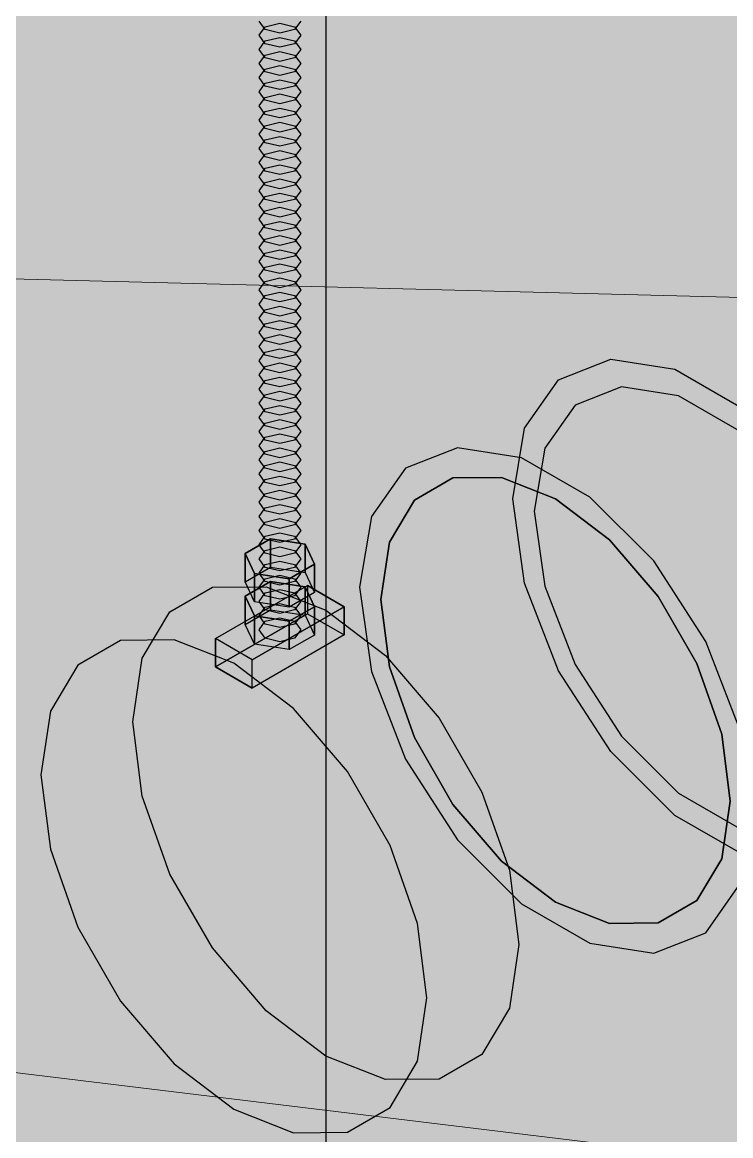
# Model space of a CAD drawing. Header units: metres. Extents: x 0 to 24.2, y -20 to 5.6.
# Drawn here: x 12.8794 to 13.0796, y -14.8355 to -14.5208 of the extents above; entities that cross this region are included whole.
import ezdxf

# ---------------------------------------------------------------- set-up
doc = ezdxf.new("R2010")
doc.units = ezdxf.units.M
doc.header["$LTSCALE"] = 0.25
doc.layers.add('ISO-ARISTAS', color=8, linetype='CONTINUOUS')
doc.layers.add('ISO-CONCRETO-SUP', color=254, linetype='CONTINUOUS', true_color=0xe8e8e8)
doc.layers.add('LLAMADAS', color=30, linetype='CONTINUOUS', lineweight=18)

msp = doc.modelspace()

# ---------------------------------------------------------------- linework, layer by layer
at = {"layer": 'ISO-ARISTAS', "color": 250}
for p, q in [((12.96519, -14.45), (12.96519, -14.7)), ((12.96519, -14.45), (12.96519, -14.7)), ((12.94805, -14.5229), (12.94632, -14.5205)), ((12.94805, -14.5221), (12.9522, -14.52111)), ((12.9522, -14.52111), (12.95636, -14.5221)), ((12.95808, -14.5205), (12.95636, -14.5229)), ((12.94632, -14.5245), (12.94805, -14.5221)), ((12.94805, -14.5269), (12.94632, -14.5245)), ((12.9522, -14.52389), (12.94805, -14.5229)), ((12.95636, -14.5229), (12.9522, -14.52389)), ((12.95636, -14.5221), (12.95808, -14.5245)), ((12.95808, -14.5245), (12.95636, -14.5269)), ((12.94632, -14.5285), (12.94805, -14.5261)), ((12.94805, -14.5261), (12.9522, -14.52511)), ((12.9522, -14.52789), (12.94805, -14.5269)), ((12.9522, -14.52511), (12.95636, -14.5261)), ((12.95636, -14.5269), (12.9522, -14.52789)), ((12.95636, -14.5261), (12.95808, -14.5285)), ((12.94805, -14.5309), (12.94632, -14.5285)), ((12.94632, -14.5325), (12.94805, -14.5301)), ((12.94805, -14.5301), (12.9522, -14.52911)), ((12.9522, -14.53189), (12.94805, -14.5309)), ((12.9522, -14.52911), (12.95636, -14.5301)), ((12.95636, -14.5309), (12.9522, -14.53189)), ((12.95808, -14.5285), (12.95636, -14.5309)), ((12.95636, -14.5301), (12.95808, -14.5325)), ((12.94805, -14.5349), (12.94632, -14.5325)), ((12.94632, -14.5365), (12.94805, -14.5341)), ((12.94805, -14.5341), (12.9522, -14.53311)), ((12.9522, -14.53311), (12.95636, -14.5341)), ((12.95808, -14.5325), (12.95636, -14.5349)), ((12.95636, -14.5341), (12.95808, -14.5365)), ((12.94805, -14.5389), (12.94632, -14.5365)), ((12.9522, -14.53589), (12.94805, -14.5349)), ((12.94805, -14.5381), (12.9522, -14.53711)), ((12.95636, -14.5349), (12.9522, -14.53589)), ((12.9522, -14.53711), (12.95636, -14.5381)), ((12.95808, -14.5365), (12.95636, -14.5389)), ((12.94632, -14.5405), (12.94805, -14.5381)), ((12.94805, -14.5429), (12.94632, -14.5405)), ((12.9522, -14.53989), (12.94805, -14.5389)), ((12.95636, -14.5389), (12.9522, -14.53989)), ((12.95636, -14.5381), (12.95808, -14.5405)), ((12.95808, -14.5405), (12.95636, -14.5429)), ((12.94632, -14.5445), (12.94805, -14.5421)), ((12.94805, -14.5421), (12.9522, -14.54111)), ((12.9522, -14.54389), (12.94805, -14.5429)), ((12.9522, -14.54111), (12.95636, -14.5421)), ((12.95636, -14.5429), (12.9522, -14.54389)), ((12.95636, -14.5421), (12.95808, -14.5445)), ((12.94805, -14.5469), (12.94632, -14.5445)), ((12.94632, -14.5485), (12.94805, -14.5461)), ((12.94805, -14.5461), (12.9522, -14.54511)), ((12.9522, -14.54511), (12.95636, -14.5461)), ((12.95808, -14.5445), (12.95636, -14.5469)), ((12.95636, -14.5461), (12.95808, -14.5485)), ((12.94805, -14.5509), (12.94632, -14.5485)), ((12.9522, -14.54789), (12.94805, -14.5469)), ((12.94805, -14.5501), (12.9522, -14.54911)), ((12.95636, -14.5469), (12.9522, -14.54789)), ((12.9522, -14.54911), (12.95636, -14.5501)), ((12.95808, -14.5485), (12.95636, -14.5509)), ((12.94632, -14.5525), (12.94805, -14.5501)), ((12.94805, -14.5549), (12.94632, -14.5525)), ((12.9522, -14.55189), (12.94805, -14.5509)), ((12.94805, -14.5541), (12.9522, -14.55311)), ((12.95636, -14.5509), (12.9522, -14.55189)), ((12.9522, -14.55311), (12.95636, -14.5541)), ((12.95636, -14.5501), (12.95808, -14.5525)), ((12.95808, -14.5525), (12.95636, -14.5549)), ((12.94632, -14.5565), (12.94805, -14.5541)), ((12.9522, -14.55589), (12.94805, -14.5549)), ((12.95636, -14.5549), (12.9522, -14.55589)), ((12.95636, -14.5541), (12.95808, -14.5565)), ((12.94805, -14.5589), (12.94632, -14.5565)), ((12.94632, -14.5605), (12.94805, -14.5581)), ((12.94805, -14.5581), (12.9522, -14.55711)), ((12.9522, -14.55989), (12.94805, -14.5589)), ((12.9522, -14.55711), (12.95636, -14.5581)), ((12.95636, -14.5589), (12.9522, -14.55989)), ((12.95808, -14.5565), (12.95636, -14.5589)), ((12.95636, -14.5581), (12.95808, -14.5605)), ((12.94805, -14.5629), (12.94632, -14.5605)), ((12.94632, -14.5645), (12.94805, -14.5621)), ((12.94805, -14.5621), (12.9522, -14.56111)), ((12.9522, -14.56111), (12.95636, -14.5621)), ((12.95808, -14.5605), (12.95636, -14.5629)), ((12.95636, -14.5621), (12.95808, -14.5645)), ((12.94805, -14.5669), (12.94632, -14.5645)), ((12.9522, -14.56389), (12.94805, -14.5629)), ((12.94805, -14.5661), (12.9522, -14.56511)), ((12.95636, -14.5629), (12.9522, -14.56389)), ((12.9522, -14.56511), (12.95636, -14.5661)), ((12.95808, -14.5645), (12.95636, -14.5669)), ((12.94632, -14.5685), (12.94805, -14.5661)), ((12.94805, -14.5709), (12.94632, -14.5685)), ((12.9522, -14.56789), (12.94805, -14.5669)), ((12.95636, -14.5669), (12.9522, -14.56789)), ((12.95636, -14.5661), (12.95808, -14.5685)), ((12.95808, -14.5685), (12.95636, -14.5709)), ((12.94632, -14.5725), (12.94805, -14.5701)), ((12.94805, -14.5701), (12.9522, -14.56911)), ((12.9522, -14.57189), (12.94805, -14.5709)), ((12.9522, -14.56911), (12.95636, -14.5701)), ((12.95636, -14.5709), (12.9522, -14.57189)), ((12.95636, -14.5701), (12.95808, -14.5725)), ((12.94805, -14.5749), (12.94632, -14.5725)), ((12.94632, -14.5765), (12.94805, -14.5741)), ((12.94805, -14.5741), (12.9522, -14.57311)), ((12.9522, -14.57589), (12.94805, -14.5749)), ((12.9522, -14.57311), (12.95636, -14.5741)), ((12.95636, -14.5749), (12.9522, -14.57589)), ((12.95808, -14.5725), (12.95636, -14.5749)), ((12.95636, -14.5741), (12.95808, -14.5765)), ((12.94805, -14.5789), (12.94632, -14.5765)), ((12.94632, -14.5805), (12.94805, -14.5781)), ((12.94805, -14.5781), (12.9522, -14.57711)), ((12.9522, -14.57711), (12.95636, -14.5781)), ((12.95808, -14.5765), (12.95636, -14.5789)), ((12.95636, -14.5781), (12.95808, -14.5805)), ((12.94805, -14.5829), (12.94632, -14.5805)), ((12.9522, -14.57989), (12.94805, -14.5789)), ((12.94805, -14.5821), (12.9522, -14.58111)), ((12.95636, -14.5789), (12.9522, -14.57989)), ((12.9522, -14.58111), (12.95636, -14.5821)), ((12.95808, -14.5805), (12.95636, -14.5829)), ((12.94632, -14.5845), (12.94805, -14.5821)), ((12.94805, -14.5869), (12.94632, -14.5845)), ((12.9522, -14.58389), (12.94805, -14.5829)), ((12.95636, -14.5829), (12.9522, -14.58389)), ((12.95636, -14.5821), (12.95808, -14.5845)), ((12.95808, -14.5845), (12.95636, -14.5869)), ((12.94632, -14.5885), (12.94805, -14.5861)), ((12.94805, -14.5861), (12.9522, -14.58511)), ((12.9522, -14.58789), (12.94805, -14.5869)), ((12.9522, -14.58511), (12.95636, -14.5861)), ((12.95636, -14.5869), (12.9522, -14.58789)), ((12.95636, -14.5861), (12.95808, -14.5885)), ((12.94805, -14.5909), (12.94632, -14.5885)), ((12.94632, -14.5925), (12.94805, -14.5901)), ((12.94805, -14.5901), (12.9522, -14.58911)), ((12.9522, -14.58911), (12.95636, -14.5901)), ((12.95808, -14.5885), (12.95636, -14.5909)), ((12.95636, -14.5901), (12.95808, -14.5925)), ((12.94805, -14.5949), (12.94632, -14.5925)), ((12.9522, -14.59189), (12.94805, -14.5909)), ((12.94805, -14.5941), (12.9522, -14.59311)), ((12.95636, -14.5909), (12.9522, -14.59189)), ((12.9522, -14.59311), (12.95636, -14.5941)), ((12.95808, -14.5925), (12.95636, -14.5949)), ((12.94632, -14.5965), (12.94805, -14.5941)), ((12.94805, -14.5989), (12.94632, -14.5965)), ((12.9522, -14.59589), (12.94805, -14.5949)), ((12.94805, -14.5981), (12.9522, -14.59711)), ((12.95636, -14.5949), (12.9522, -14.59589)), ((12.9522, -14.59711), (12.95636, -14.5981)), ((12.95636, -14.5941), (12.95808, -14.5965)), ((12.95808, -14.5965), (12.95636, -14.5989)), ((12.94632, -14.6005), (12.94805, -14.5981)), ((12.9522, -14.59989), (12.94805, -14.5989)), ((12.95636, -14.5989), (12.9522, -14.59989)), ((12.95636, -14.5981), (12.95808, -14.6005)), ((12.94805, -14.6029), (12.94632, -14.6005)), ((12.94632, -14.6045), (12.94805, -14.6021)), ((12.94805, -14.6021), (12.9522, -14.60111)), ((12.9522, -14.60389), (12.94805, -14.6029)), ((12.9522, -14.60111), (12.95636, -14.6021)), ((12.95636, -14.6029), (12.9522, -14.60389)), ((12.95808, -14.6005), (12.95636, -14.6029)), ((12.95636, -14.6021), (12.95808, -14.6045)), ((12.94805, -14.6069), (12.94632, -14.6045)), ((12.94632, -14.6085), (12.94805, -14.6061)), ((12.94805, -14.6061), (12.9522, -14.60511)), ((12.9522, -14.60511), (12.95636, -14.6061)), ((12.95808, -14.6045), (12.95636, -14.6069)), ((12.95636, -14.6061), (12.95808, -14.6085)), ((12.94805, -14.6109), (12.94632, -14.6085)), ((12.9522, -14.60789), (12.94805, -14.6069)), ((12.94805, -14.6101), (12.9522, -14.60911)), ((12.95636, -14.6069), (12.9522, -14.60789)), ((12.9522, -14.60911), (12.95636, -14.6101)), ((12.95808, -14.6085), (12.95636, -14.6109)), ((12.94632, -14.6125), (12.94805, -14.6101)), ((12.94805, -14.6149), (12.94632, -14.6125)), ((12.9522, -14.61189), (12.94805, -14.6109)), ((12.95636, -14.6109), (12.9522, -14.61189)), ((12.95636, -14.6101), (12.95808, -14.6125)), ((12.95808, -14.6125), (12.95636, -14.6149)), ((12.94632, -14.6165), (12.94805, -14.6141)), ((12.94805, -14.6141), (12.9522, -14.61311)), ((12.9522, -14.61589), (12.94805, -14.6149)), ((12.9522, -14.61311), (12.95636, -14.6141)), ((12.95636, -14.6149), (12.9522, -14.61589)), ((12.95636, -14.6141), (12.95808, -14.6165)), ((12.94805, -14.6189), (12.94632, -14.6165)), ((12.94632, -14.6205), (12.94805, -14.6181)), ((12.94805, -14.6181), (12.9522, -14.61711)), ((12.9522, -14.61989), (12.94805, -14.6189)), ((12.9522, -14.61711), (12.95636, -14.6181)), ((12.95636, -14.6189), (12.9522, -14.61989)), ((12.95808, -14.6165), (12.95636, -14.6189)), ((12.95636, -14.6181), (12.95808, -14.6205)), ((13.03099, -14.62185), (13.04573, -14.61607)), ((13.04573, -14.61607), (13.06382, -14.61892)), ((13.06382, -14.61892), (13.08307, -14.63003)), ((12.94805, -14.6229), (12.94632, -14.6205)), ((12.94632, -14.6245), (12.94805, -14.6221)), ((12.94805, -14.6221), (12.9522, -14.62111)), ((12.9522, -14.62111), (12.95636, -14.6221)), ((12.95808, -14.6205), (12.95636, -14.6229)), ((12.95636, -14.6221), (12.95808, -14.6245)), ((13.02136, -14.63554), (13.03099, -14.62185)), ((12.94805, -14.6269), (12.94632, -14.6245)), ((12.9522, -14.62389), (12.94805, -14.6229)), ((12.94805, -14.6261), (12.9522, -14.62511)), ((12.95636, -14.6229), (12.9522, -14.62389)), ((12.9522, -14.62511), (12.95636, -14.6261)), ((12.95808, -14.6245), (12.95636, -14.6269)), ((13.04876, -14.62389), (13.03563, -14.62903)), ((13.06487, -14.62642), (13.04876, -14.62389)), ((12.94632, -14.6285), (12.94805, -14.6261)), ((12.94805, -14.6309), (12.94632, -14.6285)), ((12.9522, -14.62789), (12.94805, -14.6269)), ((12.95636, -14.6269), (12.9522, -14.62789)), ((12.95636, -14.6261), (12.95808, -14.6285)), ((12.95808, -14.6285), (12.95636, -14.6309)), ((13.08202, -14.63631), (13.06487, -14.62642)), ((12.94632, -14.6325), (12.94805, -14.6301)), ((12.94805, -14.6301), (12.9522, -14.62911)), ((12.9522, -14.63189), (12.94805, -14.6309)), ((12.9522, -14.62911), (12.95636, -14.6301)), ((12.95636, -14.6309), (12.9522, -14.63189)), ((12.95636, -14.6301), (12.95808, -14.6325)), ((13.03563, -14.62903), (13.02706, -14.64122)), ((12.94805, -14.6349), (12.94632, -14.6325)), ((12.94632, -14.6365), (12.94805, -14.6341)), ((12.94805, -14.6341), (12.9522, -14.63311)), ((12.9522, -14.63589), (12.94805, -14.6349)), ((12.9522, -14.63311), (12.95636, -14.6341)), ((12.95636, -14.6349), (12.9522, -14.63589)), ((12.95808, -14.6325), (12.95636, -14.6349)), ((12.95636, -14.6341), (12.95808, -14.6365)), ((12.94805, -14.6389), (12.94632, -14.6365)), ((12.94805, -14.6381), (12.9522, -14.63711)), ((12.9522, -14.63711), (12.95636, -14.6381)), ((12.95808, -14.6365), (12.95636, -14.6389)), ((13.01802, -14.6555), (13.02136, -14.63554)), ((12.94632, -14.6405), (12.94805, -14.6381)), ((12.94805, -14.6429), (12.94632, -14.6405)), ((12.9522, -14.63989), (12.94805, -14.6389)), ((12.94805, -14.6421), (12.9522, -14.64111)), ((12.95636, -14.6389), (12.9522, -14.63989)), ((12.9522, -14.64111), (12.95636, -14.6421)), ((12.95636, -14.6381), (12.95808, -14.6405)), ((12.95808, -14.6405), (12.95636, -14.6429)), ((13.00243, -14.64107), (12.98769, -14.64685)), ((13.02052, -14.64392), (13.00243, -14.64107)), ((13.02706, -14.64122), (13.02408, -14.659)), ((12.94632, -14.6445), (12.94805, -14.6421)), ((12.9522, -14.64389), (12.94805, -14.6429)), ((12.95636, -14.6429), (12.9522, -14.64389)), ((12.95636, -14.6421), (12.95808, -14.6445)), ((13.03977, -14.65503), (13.02052, -14.64392)), ((12.94805, -14.6469), (12.94632, -14.6445)), ((12.94632, -14.6485), (12.94805, -14.6461)), ((12.94805, -14.6461), (12.9522, -14.64511)), ((12.9522, -14.64789), (12.94805, -14.6469)), ((12.9522, -14.64511), (12.95636, -14.6461)), ((12.95636, -14.6469), (12.9522, -14.64789)), ((12.95808, -14.6445), (12.95636, -14.6469)), ((12.95636, -14.6461), (12.95808, -14.6485)), ((12.98769, -14.64685), (12.97806, -14.66054)), ((12.94805, -14.6509), (12.94632, -14.6485)), ((12.94632, -14.6525), (12.94805, -14.6501)), ((12.94805, -14.6501), (12.9522, -14.64911)), ((12.9522, -14.64911), (12.95636, -14.6501)), ((12.95808, -14.6485), (12.95636, -14.6509)), ((12.95636, -14.6501), (12.95808, -14.6525)), ((13.00113, -14.64963), (12.99021, -14.65594)), ((12.99021, -14.65594), (13.00113, -14.64963)), ((13.01489, -14.64948), (13.00113, -14.64963)), ((13.00113, -14.64963), (13.01489, -14.64948)), ((13.03014, -14.6555), (13.01489, -14.64948)), ((13.01489, -14.64948), (13.03014, -14.6555)), ((12.94805, -14.6549), (12.94632, -14.6525)), ((12.9522, -14.65189), (12.94805, -14.6509)), ((12.94805, -14.6541), (12.9522, -14.65311)), ((12.95636, -14.6509), (12.9522, -14.65189)), ((12.9522, -14.65311), (12.95636, -14.6541)), ((12.95808, -14.6525), (12.95636, -14.6549)), ((12.94632, -14.6565), (12.94805, -14.6541)), ((12.94805, -14.6589), (12.94632, -14.6565)), ((12.9522, -14.65589), (12.94805, -14.6549)), ((12.95636, -14.6549), (12.9522, -14.65589)), ((12.95636, -14.6541), (12.95808, -14.6565)), ((12.95808, -14.6565), (12.95636, -14.6589)), ((12.99021, -14.65594), (12.9832, -14.66778)), ((12.9832, -14.66778), (12.99021, -14.65594)), ((13.02136, -14.67932), (13.01802, -14.6555)), ((13.0454, -14.6671), (13.03014, -14.6555)), ((13.03014, -14.6555), (13.0454, -14.6671)), ((13.05786, -14.67307), (13.03977, -14.65503)), ((12.94632, -14.6605), (12.94805, -14.6581)), ((12.94805, -14.6581), (12.9522, -14.65711)), ((12.9522, -14.65989), (12.94805, -14.6589)), ((12.9522, -14.65711), (12.95636, -14.6581)), ((12.95636, -14.6589), (12.9522, -14.65989)), ((12.95636, -14.6581), (12.95808, -14.6605)), ((13.02408, -14.659), (13.02706, -14.68021)), ((12.94805, -14.6629), (12.94632, -14.6605)), ((12.94632, -14.6645), (12.94805, -14.6621)), ((12.94805, -14.6621), (12.9522, -14.66111)), ((12.9522, -14.66389), (12.94805, -14.6629)), ((12.9522, -14.66111), (12.95636, -14.6621)), ((12.95636, -14.6629), (12.9522, -14.66389)), ((12.95808, -14.6605), (12.95636, -14.6629)), ((12.95636, -14.6621), (12.95808, -14.6645)), ((12.97806, -14.66054), (12.97472, -14.6805)), ((12.94805, -14.6669), (12.94632, -14.6645)), ((12.94632, -14.6685), (12.94805, -14.6661)), ((12.94805, -14.6661), (12.9522, -14.66511)), ((12.9522, -14.66511), (12.95636, -14.6661)), ((12.95808, -14.6645), (12.95636, -14.6669)), ((12.95636, -14.6661), (12.95808, -14.6685)), ((12.94958, -14.66686), (12.94243, -14.67099)), ((12.94243, -14.67099), (12.94958, -14.66686)), ((12.94805, -14.6709), (12.94632, -14.6685)), ((12.9522, -14.66789), (12.94805, -14.6669)), ((12.94805, -14.6701), (12.9522, -14.66911)), ((12.95935, -14.66837), (12.94958, -14.66686)), ((12.94958, -14.66686), (12.94958, -14.67486)), ((12.94958, -14.67486), (12.94958, -14.66686)), ((12.94958, -14.66686), (12.95935, -14.66837)), ((12.95636, -14.6669), (12.9522, -14.66789)), ((12.9522, -14.66911), (12.95636, -14.6701)), ((12.95808, -14.6685), (12.95636, -14.6709)), ((12.95935, -14.67637), (12.95935, -14.66837)), ((12.96197, -14.67401), (12.95935, -14.66837)), ((12.95935, -14.66837), (12.95935, -14.67637)), ((12.95935, -14.66837), (12.96197, -14.67401)), ((12.9832, -14.66778), (12.98078, -14.684)), ((12.98078, -14.684), (12.9832, -14.66778)), ((13.05916, -14.68314), (13.0454, -14.6671)), ((13.0454, -14.6671), (13.05916, -14.68314)), ((12.94243, -14.67099), (12.94243, -14.67899)), ((12.94243, -14.67899), (12.94243, -14.67099)), ((12.94243, -14.67099), (12.94505, -14.67663)), ((12.94505, -14.67663), (12.94243, -14.67099)), ((12.94632, -14.6725), (12.94805, -14.6701)), ((12.94805, -14.6749), (12.94632, -14.6725)), ((12.9522, -14.67189), (12.94805, -14.6709)), ((12.95636, -14.6709), (12.9522, -14.67189)), ((12.95636, -14.6701), (12.95808, -14.6725)), ((12.95808, -14.6725), (12.95636, -14.6749)), ((12.94243, -14.67899), (12.94958, -14.67486)), ((12.94243, -14.67899), (12.94958, -14.67486)), ((12.94632, -14.6765), (12.94805, -14.6741)), ((12.94805, -14.6741), (12.9522, -14.67311)), ((12.9522, -14.67589), (12.94805, -14.6749)), ((12.94958, -14.67486), (12.95935, -14.67637)), ((12.94958, -14.67486), (12.95935, -14.67637)), ((12.9522, -14.67311), (12.95636, -14.6741)), ((12.95636, -14.6749), (12.9522, -14.67589)), ((12.96197, -14.67401), (12.95482, -14.67814)), ((12.95482, -14.67814), (12.96197, -14.67401)), ((12.95636, -14.6741), (12.95808, -14.6765)), ((12.96197, -14.68201), (12.96197, -14.67401)), ((12.96197, -14.67401), (12.96197, -14.68201)), ((13.0726, -14.69588), (13.05786, -14.67307)), ((12.94958, -14.67886), (12.94243, -14.68299)), ((12.94243, -14.68299), (12.94958, -14.67886)), ((12.94505, -14.68463), (12.94243, -14.67899)), ((12.94505, -14.68463), (12.94243, -14.67899)), ((12.94505, -14.67663), (12.94505, -14.68463)), ((12.95482, -14.67814), (12.94505, -14.67663)), ((12.94505, -14.68463), (12.94505, -14.67663)), ((12.94505, -14.67663), (12.95482, -14.67814)), ((12.94805, -14.6789), (12.94632, -14.6765)), ((12.94632, -14.6805), (12.94805, -14.6781)), ((12.94805, -14.6781), (12.9522, -14.67711)), ((12.9522, -14.67989), (12.94805, -14.6789)), ((12.95935, -14.68037), (12.94958, -14.67886)), ((12.94958, -14.67886), (12.94958, -14.68686)), ((12.94958, -14.68686), (12.94958, -14.67886)), ((12.94958, -14.67886), (12.95935, -14.68037)), ((12.9522, -14.67711), (12.95636, -14.6781)), ((12.95636, -14.6789), (12.9522, -14.67989)), ((12.95482, -14.68614), (12.95482, -14.67814)), ((12.95482, -14.67814), (12.95482, -14.68614)), ((12.95808, -14.6765), (12.95636, -14.6789)), ((12.95636, -14.6781), (12.95808, -14.6805)), ((12.95935, -14.67637), (12.96197, -14.68201)), ((12.95935, -14.67637), (12.96197, -14.68201)), ((12.92105, -14.68749), (12.93312, -14.68052)), ((12.93312, -14.68052), (12.94833, -14.68035)), ((12.93402, -14.695), (12.96, -14.68)), ((12.93402, -14.695), (12.96, -14.68)), ((12.94805, -14.6829), (12.94632, -14.6805)), ((12.94632, -14.6845), (12.94805, -14.6821)), ((12.94805, -14.6821), (12.9522, -14.68111)), ((12.94833, -14.68035), (12.96519, -14.687)), ((12.9522, -14.68111), (12.95636, -14.6821)), ((12.96197, -14.68201), (12.95482, -14.68614)), ((12.96197, -14.68201), (12.95482, -14.68614)), ((12.95808, -14.6805), (12.95636, -14.6829)), ((12.95636, -14.6821), (12.95808, -14.6845)), ((12.95935, -14.68837), (12.95935, -14.68037)), ((12.96197, -14.68601), (12.95935, -14.68037)), ((12.95935, -14.68037), (12.95935, -14.68837)), ((12.95935, -14.68037), (12.96197, -14.68601)), ((12.97039, -14.686), (12.96, -14.68)), ((12.96, -14.68), (12.96, -14.688)), ((12.96, -14.68), (12.96, -14.688)), ((12.96, -14.68), (12.97039, -14.686)), ((12.97472, -14.6805), (12.97806, -14.70432)), ((13.03099, -14.70412), (13.02136, -14.67932)), ((13.02706, -14.68021), (13.03563, -14.70231)), ((12.94243, -14.68299), (12.94243, -14.69099)), ((12.94243, -14.69099), (12.94243, -14.68299)), ((12.94243, -14.68299), (12.94505, -14.68863)), ((12.94505, -14.68863), (12.94243, -14.68299)), ((12.95482, -14.68614), (12.94505, -14.68463)), ((12.95482, -14.68614), (12.94505, -14.68463)), ((12.94805, -14.6869), (12.94632, -14.6845)), ((12.9522, -14.68389), (12.94805, -14.6829)), ((12.94805, -14.6861), (12.9522, -14.68511)), ((12.95636, -14.6829), (12.9522, -14.68389)), ((12.9522, -14.68511), (12.95636, -14.6861)), ((12.95808, -14.6845), (12.95636, -14.6869)), ((12.98078, -14.684), (12.9832, -14.70301)), ((12.9832, -14.70301), (12.98078, -14.684)), ((13.07008, -14.70205), (13.05916, -14.68314)), ((13.05916, -14.68314), (13.07008, -14.70205)), ((12.9133, -14.70057), (12.92105, -14.68749)), ((12.96, -14.688), (12.93402, -14.703)), ((12.93402, -14.703), (12.96, -14.688)), ((12.94243, -14.69099), (12.94958, -14.68686)), ((12.94243, -14.69099), (12.94958, -14.68686)), ((12.97039, -14.686), (12.94441, -14.701)), ((12.94441, -14.701), (12.97039, -14.686)), ((12.94632, -14.6885), (12.94805, -14.6861)), ((12.9522, -14.68789), (12.94805, -14.6869)), ((12.94958, -14.68686), (12.95935, -14.68837)), ((12.94958, -14.68686), (12.95935, -14.68837)), ((12.95636, -14.6869), (12.9522, -14.68789)), ((12.96197, -14.68601), (12.95482, -14.69014)), ((12.95482, -14.69014), (12.96197, -14.68601)), ((12.95636, -14.6861), (12.95808, -14.6885)), ((12.95935, -14.68837), (12.96197, -14.69401)), ((12.95935, -14.68837), (12.96197, -14.69401)), ((12.96, -14.688), (12.97039, -14.694)), ((12.96, -14.688), (12.97039, -14.694)), ((12.96197, -14.69401), (12.96197, -14.68601)), ((12.96197, -14.68601), (12.96197, -14.69401)), ((12.96519, -14.687), (12.98205, -14.69982)), ((12.97039, -14.694), (12.97039, -14.686)), ((12.97039, -14.686), (12.97039, -14.694)), ((12.94505, -14.69663), (12.94243, -14.69099)), ((12.94505, -14.69663), (12.94243, -14.69099)), ((12.94505, -14.68863), (12.94505, -14.69663)), ((12.95482, -14.69014), (12.94505, -14.68863)), ((12.94505, -14.69663), (12.94505, -14.68863)), ((12.94505, -14.68863), (12.95482, -14.69014)), ((12.94805, -14.6909), (12.94632, -14.6885)), ((12.94632, -14.6925), (12.94805, -14.6901)), ((12.94632, -14.6925), (12.94805, -14.6901)), ((12.94805, -14.6901), (12.9522, -14.68911)), ((12.94805, -14.6901), (12.9522, -14.68911)), ((12.9522, -14.69189), (12.94805, -14.6909)), ((12.9522, -14.68911), (12.95636, -14.6901)), ((12.9522, -14.68911), (12.95636, -14.6901)), ((12.95636, -14.6909), (12.9522, -14.69189)), ((12.95482, -14.69814), (12.95482, -14.69014)), ((12.95482, -14.69014), (12.95482, -14.69814)), ((12.95808, -14.6885), (12.95636, -14.6909)), ((12.95636, -14.6901), (12.95808, -14.6925)), ((12.95636, -14.6901), (12.95808, -14.6925)), ((12.97039, -14.694), (12.94441, -14.709)), ((12.97039, -14.694), (12.94441, -14.709)), ((12.94805, -14.6949), (12.94632, -14.6925)), ((12.94805, -14.6949), (12.94632, -14.6925)), ((12.96197, -14.69401), (12.95482, -14.69814)), ((12.96197, -14.69401), (12.95482, -14.69814)), ((12.95808, -14.6925), (12.95636, -14.6949)), ((12.95808, -14.6925), (12.95636, -14.6949)), ((12.90714, -14.69552), (12.89507, -14.70249)), ((12.92235, -14.69535), (12.90714, -14.69552)), ((12.93921, -14.702), (12.92235, -14.69535)), ((12.93402, -14.703), (12.93402, -14.695)), ((12.94441, -14.701), (12.93402, -14.695)), ((12.94441, -14.701), (12.93402, -14.695)), ((12.93402, -14.695), (12.93402, -14.703)), ((12.95482, -14.69814), (12.94505, -14.69663)), ((12.95482, -14.69814), (12.94505, -14.69663)), ((12.9522, -14.69589), (12.94805, -14.6949)), ((12.9522, -14.69589), (12.94805, -14.6949)), ((12.95636, -14.6949), (12.9522, -14.69589)), ((12.95636, -14.6949), (12.9522, -14.69589)), ((13.08223, -14.72068), (13.0726, -14.69588)), ((12.91063, -14.7185), (12.9133, -14.70057)), ((12.94441, -14.709), (12.94441, -14.701)), ((12.94441, -14.709), (12.94441, -14.701)), ((12.96519, -14.7), (12.96519, -14.95)), ((12.96519, -14.7), (12.96519, -14.95)), ((12.98205, -14.69982), (12.99726, -14.71755)), ((12.89507, -14.70249), (12.88732, -14.71557)), ((12.94441, -14.709), (12.93402, -14.703)), ((12.93402, -14.703), (12.94441, -14.709)), ((12.95607, -14.71482), (12.93921, -14.702)), ((12.9832, -14.70301), (12.99021, -14.72295)), ((12.99021, -14.72295), (12.9832, -14.70301)), ((13.04573, -14.72693), (13.03099, -14.70412)), ((13.03563, -14.70231), (13.04876, -14.72261)), ((13.07709, -14.72199), (13.07008, -14.70205)), ((13.07008, -14.70205), (13.07709, -14.72199)), ((12.97806, -14.70432), (12.98769, -14.72912)), ((12.88732, -14.71557), (12.88465, -14.7335)), ((12.97128, -14.73255), (12.95607, -14.71482)), ((12.9133, -14.73951), (12.91063, -14.7185)), ((12.99726, -14.71755), (13.00933, -14.73845)), ((12.99021, -14.72295), (13.00113, -14.74186)), ((13.00113, -14.74186), (12.99021, -14.72295)), ((13.04876, -14.72261), (13.06487, -14.73869)), ((13.07951, -14.741), (13.07709, -14.72199)), ((13.07709, -14.72199), (13.07951, -14.741)), ((12.98769, -14.72912), (13.00243, -14.75193)), ((13.06382, -14.74497), (13.04573, -14.72693)), ((12.88465, -14.7335), (12.88732, -14.75451)), ((12.98335, -14.75345), (12.97128, -14.73255)), ((13.00933, -14.73845), (13.01708, -14.76049)), ((13.06487, -14.73869), (13.08202, -14.74858)), ((12.92105, -14.76155), (12.9133, -14.73951)), ((13.00113, -14.74186), (13.01489, -14.7579)), ((13.01489, -14.7579), (13.00113, -14.74186)), ((13.07709, -14.75722), (13.07951, -14.741)), ((13.07951, -14.741), (13.07709, -14.75722)), ((13.08307, -14.75608), (13.06382, -14.74497)), ((12.88732, -14.75451), (12.89507, -14.77655)), ((12.9911, -14.77549), (12.98335, -14.75345)), ((13.00243, -14.75193), (13.02052, -14.76997)), ((13.07008, -14.76906), (13.07709, -14.75722)), ((13.07709, -14.75722), (13.07008, -14.76906)), ((13.01489, -14.7579), (13.03014, -14.7695)), ((13.03014, -14.7695), (13.01489, -14.7579)), ((13.01708, -14.76049), (13.01975, -14.7815)), ((12.93312, -14.78245), (12.92105, -14.76155)), ((13.0726, -14.77815), (13.08223, -14.76446)), ((13.02052, -14.76997), (13.03977, -14.78108)), ((13.03014, -14.7695), (13.0454, -14.77552)), ((13.0454, -14.77552), (13.03014, -14.7695)), ((13.05916, -14.77537), (13.07008, -14.76906)), ((13.07008, -14.76906), (13.05916, -14.77537)), ((12.89507, -14.77655), (12.90714, -14.79745)), ((12.99377, -14.7965), (12.9911, -14.77549)), ((13.0454, -14.77552), (13.05916, -14.77537)), ((13.05916, -14.77537), (13.0454, -14.77552)), ((13.05786, -14.78393), (13.0726, -14.77815)), ((12.94833, -14.80018), (12.93312, -14.78245)), ((13.01975, -14.7815), (13.01708, -14.79943)), ((13.03977, -14.78108), (13.05786, -14.78393)), ((12.90714, -14.79745), (12.92235, -14.81518)), ((12.9911, -14.81443), (12.99377, -14.7965)), ((12.96519, -14.813), (12.94833, -14.80018)), ((13.01708, -14.79943), (13.00933, -14.81251)), ((12.98205, -14.81965), (12.96519, -14.813)), ((13.00933, -14.81251), (12.99726, -14.81948)), ((12.92235, -14.81518), (12.93921, -14.828)), ((12.98335, -14.82751), (12.9911, -14.81443)), ((12.99726, -14.81948), (12.98205, -14.81965)), ((12.93921, -14.828), (12.95607, -14.83465)), ((12.97128, -14.83448), (12.98335, -14.82751)), ((12.95607, -14.83465), (12.97128, -14.83448))]:
    msp.add_line(p, q, dxfattribs=at)
at = {"layer": 'ISO-CONCRETO-SUP', "true_color": 0xbcb7ad}
for points in [[(13.05179, -14.4), (13.2683, -14.525), (13.05179, -14.15), (13.2683, -14.275)], [(12.96519, -14.45), (13.1817, -14.575), (12.96519, -14.2), (13.1817, -14.325)], [(12.83529, -14.525), (13.05179, -14.65), (12.83529, -14.275), (13.05179, -14.4)], [(13.05179, -14.65), (13.2683, -14.775), (13.05179, -14.4), (13.2683, -14.525)], [(12.96519, -14.7), (13.1817, -14.825), (12.96519, -14.45), (13.1817, -14.575)], [(12.83529, -14.775), (13.05179, -14.9), (12.83529, -14.525), (13.05179, -14.65)], [(13.05179, -14.9), (13.2683, -15.025), (13.05179, -14.65), (13.2683, -14.775)], [(12.96519, -14.95), (13.1817, -15.075), (12.96519, -14.7), (13.1817, -14.825)], [(12.83529, -15.025), (13.05179, -15.15), (12.83529, -14.775), (13.05179, -14.9)]]:
    msp.add_solid(points, dxfattribs=at)
at = {"layer": 'ISO-CONCRETO-SUP', "true_color": 0xa8a49b}
for points in [[(12.96519, -14.45), (12.83529, -14.525), (12.96519, -14.2), (12.83529, -14.275)], [(12.96519, -14.7), (12.83529, -14.775), (12.96519, -14.45), (12.83529, -14.525)], [(12.96519, -14.95), (12.83529, -15.025), (12.96519, -14.7), (12.83529, -14.775)]]:
    msp.add_solid(points, dxfattribs=at)
at = {"layer": 'ISO-CONCRETO-SUP', "true_color": 0xb2b2ad}
msp.add_solid([(13.00849, -14.475), (13.1817, -14.575), (13.00849, -14.375), (13.1817, -14.475)], dxfattribs=at)
at = {"layer": 'ISO-CONCRETO-SUP', "true_color": 0xc5c5c0}
msp.add_solid([(13.17087, -14.38125), (13.34408, -14.48125), (13.00849, -14.475), (13.1817, -14.575)], dxfattribs=at)
at = {"layer": 'ISO-CONCRETO-SUP', "true_color": 0x696a6e}
for points in [[(12.94632, -14.53964), (12.94805, -14.53724), (12.94632, -14.46321), (12.94805, -14.46081)], [(12.95808, -14.53964), (12.95636, -14.54204), (12.95808, -14.46321), (12.95636, -14.46561)], [(12.94632, -14.61607), (12.94805, -14.61367), (12.94632, -14.53964), (12.94805, -14.53724)], [(12.95808, -14.61607), (12.95636, -14.61847), (12.95808, -14.53964), (12.95636, -14.54204)], [(12.94632, -14.6925), (12.94805, -14.6901), (12.94632, -14.61607), (12.94805, -14.61367)], [(12.95808, -14.6925), (12.95636, -14.6949), (12.95808, -14.61607), (12.95636, -14.61847)]]:
    msp.add_solid(points, dxfattribs=at)
at = {"layer": 'ISO-CONCRETO-SUP', "true_color": 0x87888d}
for points in [[(12.94805, -14.53724), (12.9522, -14.53625), (12.94805, -14.46081), (12.9522, -14.45982)], [(12.95636, -14.54204), (12.9522, -14.54304), (12.95636, -14.46561), (12.9522, -14.46661)], [(12.94805, -14.61367), (12.9522, -14.61268), (12.94805, -14.53724), (12.9522, -14.53625)], [(12.95636, -14.61847), (12.9522, -14.61947), (12.95636, -14.54204), (12.9522, -14.54304)], [(12.94805, -14.6901), (12.9522, -14.68911), (12.94805, -14.61367), (12.9522, -14.61268)], [(12.95636, -14.6949), (12.9522, -14.69589), (12.95636, -14.61847), (12.9522, -14.61947)]]:
    msp.add_solid(points, dxfattribs=at)
at = {"layer": 'ISO-CONCRETO-SUP', "true_color": 0x8e9095}
for points in [[(12.9522, -14.53625), (12.95636, -14.53724), (12.9522, -14.45982), (12.95636, -14.46081)], [(12.9522, -14.54304), (12.94805, -14.54204), (12.9522, -14.46661), (12.94805, -14.46561)], [(12.9522, -14.61268), (12.95636, -14.61367), (12.9522, -14.53625), (12.95636, -14.53724)], [(12.9522, -14.61947), (12.94805, -14.61847), (12.9522, -14.54304), (12.94805, -14.54204)], [(12.9522, -14.68911), (12.95636, -14.6901), (12.9522, -14.61268), (12.95636, -14.61367)], [(12.9522, -14.69589), (12.94805, -14.6949), (12.9522, -14.61947), (12.94805, -14.61847)]]:
    msp.add_solid(points, dxfattribs=at)
at = {"layer": 'ISO-CONCRETO-SUP', "true_color": 0x7b7d81}
for points in [[(12.95636, -14.53724), (12.95808, -14.53964), (12.95636, -14.46081), (12.95808, -14.46321)], [(12.94805, -14.54204), (12.94632, -14.53964), (12.94805, -14.46561), (12.94632, -14.46321)], [(12.95636, -14.61367), (12.95808, -14.61607), (12.95636, -14.53724), (12.95808, -14.53964)], [(12.94805, -14.61847), (12.94632, -14.61607), (12.94805, -14.54204), (12.94632, -14.53964)], [(12.94805, -14.6949), (12.94632, -14.6925), (12.94805, -14.61847), (12.94632, -14.61607)], [(12.95636, -14.6901), (12.95808, -14.6925), (12.95636, -14.61367), (12.95808, -14.61607)]]:
    msp.add_solid(points, dxfattribs=at)
at = {"layer": 'ISO-CONCRETO-SUP', "true_color": 0x22396e}
for points in [[(13.074, -14.61219), (13.05872, -14.61833), (13.09826, -14.60668), (13.08091, -14.61329)], [(13.03563, -14.62903), (13.02706, -14.64122), (13.05872, -14.61833), (13.04725, -14.63186)], [(12.98769, -14.64685), (12.97806, -14.66054), (13.03099, -14.62185), (13.02136, -14.63554)], [(13.0726, -14.77815), (13.08223, -14.76446), (13.1159, -14.75315), (13.12553, -14.73946)]]:
    msp.add_solid(points, dxfattribs=at)
at = {"layer": 'ISO-CONCRETO-SUP', "true_color": 0x2d4b8f}
for points in [[(13.09125, -14.61419), (13.074, -14.61219), (13.11662, -14.60843), (13.09826, -14.60668)], [(13.05722, -14.64748), (13.05374, -14.67094), (13.0722, -14.64807), (13.06579, -14.67142)], [(13.06579, -14.67142), (13.06612, -14.69538), (13.07636, -14.67533), (13.07443, -14.69846)]]:
    msp.add_solid(points, dxfattribs=at)
at = {"layer": 'ISO-CONCRETO-SUP', "true_color": 0x2a4787}
msp.add_solid([(13.04876, -14.62389), (13.03563, -14.62903), (13.074, -14.61219), (13.05872, -14.61833)], dxfattribs=at)
at = {"layer": 'ISO-CONCRETO-SUP', "true_color": 0x305099}
for points in [[(13.06487, -14.62642), (13.04876, -14.62389), (13.09125, -14.61419), (13.074, -14.61219)], [(13.05663, -14.69501), (13.06555, -14.71678), (13.06612, -14.69538), (13.07313, -14.71708)]]:
    msp.add_solid(points, dxfattribs=at)
at = {"layer": 'ISO-CONCRETO-SUP', "true_color": 0x233a6f}
msp.add_solid([(13.05872, -14.61833), (13.04725, -14.63186), (13.08091, -14.61329), (13.06666, -14.62746)], dxfattribs=at)
at = {"layer": 'ISO-CONCRETO-SUP', "true_color": 0x3457a6}
for points in [[(13.08202, -14.63631), (13.06487, -14.62642), (13.1084, -14.62408), (13.09125, -14.61419)], [(13.06487, -14.73869), (13.08202, -14.74858), (13.07228, -14.73525), (13.08943, -14.74515)]]:
    msp.add_solid(points, dxfattribs=at)
at = {"layer": 'ISO-CONCRETO-SUP', "true_color": 0x253e75}
msp.add_solid([(13.08091, -14.61329), (13.06666, -14.62746), (13.10137, -14.6141), (13.08455, -14.62817)], dxfattribs=at)
at = {"layer": 'ISO-CONCRETO-SUP', "true_color": 0x2b488a}
for points in [[(13.00243, -14.64107), (12.98769, -14.64685), (13.04573, -14.61607), (13.03099, -14.62185)], [(13.08532, -14.65293), (13.07636, -14.67533), (13.09609, -14.66187), (13.08503, -14.68252)], [(13.05786, -14.78393), (13.0726, -14.77815), (13.10116, -14.75893), (13.1159, -14.75315)]]:
    msp.add_solid(points, dxfattribs=at)
at = {"layer": 'ISO-CONCRETO-SUP', "true_color": 0x31529d}
for points in [[(13.02052, -14.64392), (13.00243, -14.64107), (13.06382, -14.61892), (13.04573, -14.61607)], [(13.04066, -14.67391), (13.04634, -14.69734), (13.05374, -14.67094), (13.05663, -14.69501)], [(13.03977, -14.78108), (13.05786, -14.78393), (13.08307, -14.75608), (13.10116, -14.75893)]]:
    msp.add_solid(points, dxfattribs=at)
at = {"layer": 'ISO-CONCRETO-SUP', "true_color": 0x3559aa}
for points in [[(13.03977, -14.65503), (13.02052, -14.64392), (13.08307, -14.63003), (13.06382, -14.61892)], [(13.02052, -14.76997), (13.03977, -14.78108), (13.06382, -14.74497), (13.08307, -14.75608)]]:
    msp.add_solid(points, dxfattribs=at)
at = {"layer": 'ISO-CONCRETO-SUP', "true_color": 0x284481}
msp.add_solid([(13.04725, -14.63186), (13.04098, -14.65117), (13.06666, -14.62746), (13.05722, -14.64748)], dxfattribs=at)
at = {"layer": 'ISO-CONCRETO-SUP', "true_color": 0x294583}
for points in [[(13.06666, -14.62746), (13.05722, -14.64748), (13.08455, -14.62817), (13.0722, -14.64807)], [(13.07443, -14.69846), (13.07977, -14.71954), (13.08126, -14.70412), (13.08523, -14.72407)]]:
    msp.add_solid(points, dxfattribs=at)
at = {"layer": 'ISO-CONCRETO-SUP', "true_color": 0x2a4686}
msp.add_solid([(13.08455, -14.62817), (13.0722, -14.64807), (13.10023, -14.63398), (13.08532, -14.65293)], dxfattribs=at)
at = {"layer": 'ISO-CONCRETO-SUP', "true_color": 0x375cb0}
for points in [[(13.05786, -14.67307), (13.03977, -14.65503), (13.10116, -14.64807), (13.08307, -14.63003)], [(13.00243, -14.75193), (13.02052, -14.76997), (13.04573, -14.72693), (13.06382, -14.74497)]]:
    msp.add_solid(points, dxfattribs=at)
at = {"layer": 'ISO-CONCRETO-SUP', "true_color": 0x28437f}
msp.add_solid([(13.02706, -14.64122), (13.02408, -14.659), (13.04725, -14.63186), (13.04098, -14.65117)], dxfattribs=at)
at = {"layer": 'ISO-CONCRETO-SUP', "true_color": 0x28427f}
msp.add_solid([(12.97806, -14.66054), (12.97472, -14.6805), (13.02136, -14.63554), (13.01802, -14.6555)], dxfattribs=at)
at = {"layer": 'ISO-CONCRETO-SUP', "true_color": 0x2d4c91}
msp.add_solid([(13.04098, -14.65117), (13.04066, -14.67391), (13.05722, -14.64748), (13.05374, -14.67094)], dxfattribs=at)
at = {"layer": 'ISO-CONCRETO-SUP', "true_color": 0x7e96ac}
for points in [[(12.93008, -14.69066), (12.91916, -14.69696), (13.00113, -14.64963), (12.99021, -14.65594)], [(12.85903, -14.73168), (12.8481, -14.73798), (12.93008, -14.69066), (12.91916, -14.69696)]]:
    msp.add_solid(points, dxfattribs=at)
at = {"layer": 'ISO-CONCRETO-SUP', "true_color": 0x8faac4}
for points in [[(12.94384, -14.6905), (12.93008, -14.69066), (13.01489, -14.64948), (13.00113, -14.64963)], [(12.87279, -14.73153), (12.85903, -14.73168), (12.94384, -14.6905), (12.93008, -14.69066)], [(12.97435, -14.81654), (12.98811, -14.81639), (13.0454, -14.77552), (13.05916, -14.77537)], [(12.90329, -14.85756), (12.91706, -14.85741), (12.97435, -14.81654), (12.98811, -14.81639)]]:
    msp.add_solid(points, dxfattribs=at)
at = {"layer": 'ISO-CONCRETO-SUP', "true_color": 0x9cbad6}
for points in [[(12.95909, -14.69652), (12.94384, -14.6905), (13.03014, -14.6555), (13.01489, -14.64948)], [(12.88804, -14.73754), (12.87279, -14.73153), (12.95909, -14.69652), (12.94384, -14.6905)], [(12.81699, -14.77857), (12.80173, -14.77255), (12.88804, -14.73754), (12.87279, -14.73153)], [(12.95909, -14.81052), (12.97435, -14.81654), (13.03014, -14.7695), (13.0454, -14.77552)], [(12.88804, -14.85154), (12.90329, -14.85756), (12.95909, -14.81052), (12.97435, -14.81654)]]:
    msp.add_solid(points, dxfattribs=at)
at = {"layer": 'ISO-CONCRETO-SUP', "true_color": 0x91adc7}
for points in [[(13.03014, -14.7125), (13.00113, -14.64963), (12.99021, -14.65594)], [(13.03014, -14.7125), (13.01489, -14.64948), (13.00113, -14.64963)], [(13.03014, -14.7125), (13.03014, -14.6555), (13.01489, -14.64948)], [(13.03014, -14.7125), (12.99021, -14.65594), (12.9832, -14.66778)], [(13.03014, -14.7125), (13.0454, -14.6671), (13.03014, -14.6555)], [(13.03014, -14.7125), (12.9832, -14.66778), (12.98078, -14.684)], [(13.03014, -14.7125), (13.05916, -14.68314), (13.0454, -14.6671)], [(13.03014, -14.7125), (12.98078, -14.684), (12.9832, -14.70301)], [(13.03014, -14.7125), (13.07008, -14.70205), (13.05916, -14.68314)], [(13.03014, -14.7125), (12.9832, -14.70301), (12.99021, -14.72295)], [(13.03014, -14.7125), (13.07709, -14.72199), (13.07008, -14.70205)], [(13.03014, -14.7125), (12.99021, -14.72295), (13.00113, -14.74186)], [(13.03014, -14.7125), (13.00113, -14.74186), (13.01489, -14.7579)], [(13.03014, -14.7125), (13.01489, -14.7579), (13.03014, -14.7695)], [(13.03014, -14.7125), (13.03014, -14.7695), (13.0454, -14.77552)], [(13.03014, -14.7125), (13.0454, -14.77552), (13.05916, -14.77537)], [(13.03014, -14.7125), (13.05916, -14.77537), (13.07008, -14.76906)], [(13.03014, -14.7125), (13.07008, -14.76906), (13.07709, -14.75722)], [(13.03014, -14.7125), (13.07709, -14.75722), (13.07951, -14.741)], [(13.03014, -14.7125), (13.07951, -14.741), (13.07709, -14.72199)]]:
    msp.add_solid(points, dxfattribs=at)
at = {"layer": 'ISO-CONCRETO-SUP', "true_color": 0x375bae}
for points in [[(13.0726, -14.69588), (13.05786, -14.67307), (13.1159, -14.67088), (13.10116, -14.64807)], [(12.98769, -14.72912), (13.00243, -14.75193), (13.03099, -14.70412), (13.04573, -14.72693)]]:
    msp.add_solid(points, dxfattribs=at)
at = {"layer": 'ISO-CONCRETO-SUP', "true_color": 0x2c4a8c}
msp.add_solid([(13.0722, -14.64807), (13.06579, -14.67142), (13.08532, -14.65293), (13.07636, -14.67533)], dxfattribs=at)
at = {"layer": 'ISO-CONCRETO-SUP', "true_color": 0x2e4d93}
msp.add_solid([(13.02408, -14.659), (13.02706, -14.68021), (13.04098, -14.65117), (13.04066, -14.67391)], dxfattribs=at)
at = {"layer": 'ISO-CONCRETO-SUP', "true_color": 0x687c8e}
for points in [[(12.91916, -14.69696), (12.91214, -14.7088), (12.99021, -14.65594), (12.9832, -14.66778)], [(12.8481, -14.73798), (12.84109, -14.74982), (12.91916, -14.69696), (12.91214, -14.7088)], [(12.99903, -14.81008), (13.00604, -14.79824), (13.07008, -14.76906), (13.07709, -14.75722)], [(12.98811, -14.81639), (12.99903, -14.81008), (13.05916, -14.77537), (13.07008, -14.76906)], [(12.92798, -14.8511), (12.93499, -14.83926), (12.99903, -14.81008), (13.00604, -14.79824)], [(12.91706, -14.85741), (12.92798, -14.8511), (12.98811, -14.81639), (12.99903, -14.81008)]]:
    msp.add_solid(points, dxfattribs=at)
at = {"layer": 'ISO-CONCRETO-SUP', "true_color": 0xa5c4e1}
for points in [[(12.97435, -14.70812), (12.95909, -14.69652), (13.0454, -14.6671), (13.03014, -14.6555)], [(12.90329, -14.74914), (12.88804, -14.73754), (12.97435, -14.70812), (12.95909, -14.69652)], [(12.83224, -14.79016), (12.81699, -14.77857), (12.90329, -14.74914), (12.88804, -14.73754)], [(12.94384, -14.79893), (12.95909, -14.81052), (13.01489, -14.7579), (13.03014, -14.7695)], [(12.87279, -14.83995), (12.88804, -14.85154), (12.94384, -14.79893), (12.95909, -14.81052)]]:
    msp.add_solid(points, dxfattribs=at)
at = {"layer": 'ISO-CONCRETO-SUP', "true_color": 0x2e4d94}
msp.add_solid([(12.97472, -14.6805), (12.97806, -14.70432), (13.01802, -14.6555), (13.02136, -14.67932)], dxfattribs=at)
at = {"layer": 'ISO-CONCRETO-SUP', "true_color": 0x7990a6}
for points in [[(12.91214, -14.7088), (12.90973, -14.72502), (12.9832, -14.66778), (12.98078, -14.684)], [(12.84109, -14.74982), (12.83868, -14.76604), (12.91214, -14.7088), (12.90973, -14.72502)], [(13.00604, -14.79824), (13.00846, -14.78202), (13.07709, -14.75722), (13.07951, -14.741)], [(12.93499, -14.83926), (12.9374, -14.82304), (13.00604, -14.79824), (13.00846, -14.78202)], [(12.86394, -14.88028), (12.86635, -14.86407), (12.93499, -14.83926), (12.9374, -14.82304)]]:
    msp.add_solid(points, dxfattribs=at)
at = {"layer": 'ISO-CONCRETO-SUP', "true_color": 0x42444a}
for points in [[(12.94243, -14.67899), (12.94958, -14.67486), (12.94243, -14.67099), (12.94958, -14.66686)], [(12.96197, -14.68201), (12.95482, -14.68614), (12.96197, -14.67401), (12.95482, -14.67814)], [(12.94243, -14.69099), (12.94958, -14.68686), (12.94243, -14.68299), (12.94958, -14.67886)], [(12.96197, -14.69401), (12.95482, -14.69814), (12.96197, -14.68601), (12.95482, -14.69014)]]:
    msp.add_solid(points, dxfattribs=at)
at = {"layer": 'ISO-CONCRETO-SUP', "true_color": 0x52545b}
for points in [[(12.94505, -14.67663), (12.94243, -14.67099), (12.94958, -14.66686)], [(12.94505, -14.67663), (12.94958, -14.66686), (12.95935, -14.66837)], [(12.94505, -14.67663), (12.95935, -14.66837), (12.96197, -14.67401)], [(12.94505, -14.68463), (12.94243, -14.67899), (12.94958, -14.67486)], [(12.94505, -14.67663), (12.96197, -14.67401), (12.95482, -14.67814)], [(12.94505, -14.68463), (12.94958, -14.67486), (12.95935, -14.67637)], [(12.94505, -14.68863), (12.94243, -14.68299), (12.94958, -14.67886)], [(12.94505, -14.68463), (12.95935, -14.67637), (12.96197, -14.68201)], [(12.94505, -14.68863), (12.94958, -14.67886), (12.95935, -14.68037)], [(12.94505, -14.68863), (12.95935, -14.68037), (12.96197, -14.68601)], [(12.94505, -14.68463), (12.96197, -14.68201), (12.95482, -14.68614)], [(12.94505, -14.69663), (12.94243, -14.69099), (12.94958, -14.68686)], [(12.94505, -14.68863), (12.96197, -14.68601), (12.95482, -14.69014)], [(12.94505, -14.69663), (12.94958, -14.68686), (12.95935, -14.68837)], [(12.94505, -14.69663), (12.95935, -14.68837), (12.96197, -14.69401)], [(12.94505, -14.69663), (12.96197, -14.69401), (12.95482, -14.69814)]]:
    msp.add_solid(points, dxfattribs=at)
at = {"layer": 'ISO-CONCRETO-SUP', "true_color": 0x4e5057}
for points in [[(12.94958, -14.67486), (12.95935, -14.67637), (12.94958, -14.66686), (12.95935, -14.66837)], [(12.95482, -14.68614), (12.94505, -14.68463), (12.95482, -14.67814), (12.94505, -14.67663)], [(12.94958, -14.68686), (12.95935, -14.68837), (12.94958, -14.67886), (12.95935, -14.68037)], [(12.95482, -14.69814), (12.94505, -14.69663), (12.95482, -14.69014), (12.94505, -14.68863)]]:
    msp.add_solid(points, dxfattribs=at)
at = {"layer": 'ISO-CONCRETO-SUP', "true_color": 0x404248}
for points in [[(12.95935, -14.67637), (12.96197, -14.68201), (12.95935, -14.66837), (12.96197, -14.67401)], [(12.94505, -14.68463), (12.94243, -14.67899), (12.94505, -14.67663), (12.94243, -14.67099)], [(12.95935, -14.68837), (12.96197, -14.69401), (12.95935, -14.68037), (12.96197, -14.68601)], [(12.94505, -14.69663), (12.94243, -14.69099), (12.94505, -14.68863), (12.94243, -14.68299)]]:
    msp.add_solid(points, dxfattribs=at)
at = {"layer": 'ISO-CONCRETO-SUP', "true_color": 0xa7c7e4}
for points in [[(12.98811, -14.72416), (12.97435, -14.70812), (13.05916, -14.68314), (13.0454, -14.6671)], [(12.91706, -14.76518), (12.90329, -14.74914), (12.98811, -14.72416), (12.97435, -14.70812)], [(12.93008, -14.78288), (12.94384, -14.79893), (13.00113, -14.74186), (13.01489, -14.7579)], [(12.846, -14.8062), (12.83224, -14.79016), (12.91706, -14.76518), (12.90329, -14.74914)], [(12.85903, -14.82391), (12.87279, -14.83995), (12.93008, -14.78288), (12.94384, -14.79893)]]:
    msp.add_solid(points, dxfattribs=at)
at = {"layer": 'ISO-CONCRETO-SUP', "true_color": 0x2f4f96}
for points in [[(13.05374, -14.67094), (13.05663, -14.69501), (13.06579, -14.67142), (13.06612, -14.69538)], [(13.06555, -14.71678), (13.07941, -14.73363), (13.07313, -14.71708), (13.08598, -14.73389)]]:
    msp.add_solid(points, dxfattribs=at)
at = {"layer": 'ISO-CONCRETO-SUP', "true_color": 0x3356a4}
for points in [[(13.08223, -14.72068), (13.0726, -14.69588), (13.12553, -14.69568), (13.1159, -14.67088)], [(12.97806, -14.70432), (12.98769, -14.72912), (13.02136, -14.67932), (13.03099, -14.70412)]]:
    msp.add_solid(points, dxfattribs=at)
at = {"layer": 'ISO-CONCRETO-SUP', "true_color": 0x3355a2}
for points in [[(13.02706, -14.68021), (13.03563, -14.70231), (13.04066, -14.67391), (13.04634, -14.69734)], [(13.04634, -14.69734), (13.05732, -14.71865), (13.05663, -14.69501), (13.06555, -14.71678)], [(13.05732, -14.71865), (13.07228, -14.73525), (13.06555, -14.71678), (13.07941, -14.73363)]]:
    msp.add_solid(points, dxfattribs=at)
at = {"layer": 'ISO-CONCRETO-SUP', "true_color": 0x2b4788}
msp.add_solid([(13.07636, -14.67533), (13.07443, -14.69846), (13.08503, -14.68252), (13.08126, -14.70412)], dxfattribs=at)
at = {"layer": 'ISO-CONCRETO-SUP', "true_color": 0xa56923}
for points in [[(12.92105, -14.68749), (12.93312, -14.68052), (12.89507, -14.70249), (12.90714, -14.69552)], [(13.00933, -14.81251), (12.99726, -14.81948), (12.98335, -14.82751), (12.97128, -14.83448)]]:
    msp.add_solid(points, dxfattribs=at)
at = {"layer": 'ISO-CONCRETO-SUP', "true_color": 0xbc7727}
for points in [[(12.93312, -14.68052), (12.94833, -14.68035), (12.90714, -14.69552), (12.92235, -14.69535)], [(12.99726, -14.81948), (12.98205, -14.81965), (12.97128, -14.83448), (12.95607, -14.83465)]]:
    msp.add_solid(points, dxfattribs=at)
at = {"layer": 'ISO-CONCRETO-SUP', "true_color": 0xcd822b}
for points in [[(12.94833, -14.68035), (12.96519, -14.687), (12.92235, -14.69535), (12.93921, -14.702)], [(12.98205, -14.81965), (12.96519, -14.813), (12.95607, -14.83465), (12.93921, -14.828)]]:
    msp.add_solid(points, dxfattribs=at)
at = {"layer": 'ISO-CONCRETO-SUP', "true_color": 0xab6d24}
for points in [[(12.96, -14.688), (12.93402, -14.703), (12.96, -14.68), (12.93402, -14.695)], [(12.97039, -14.694), (12.94441, -14.709), (12.97039, -14.686), (12.94441, -14.701)]]:
    msp.add_solid(points, dxfattribs=at)
at = {"layer": 'ISO-CONCRETO-SUP', "true_color": 0xd4862c}
for points in [[(12.96, -14.68), (12.97039, -14.686), (12.93402, -14.695), (12.94441, -14.701)], [(12.96, -14.688), (12.97039, -14.694), (12.93402, -14.703), (12.94441, -14.709)]]:
    msp.add_solid(points, dxfattribs=at)
at = {"layer": 'ISO-CONCRETO-SUP', "true_color": 0xbf7928}
for points in [[(12.96, -14.688), (12.97039, -14.694), (12.96, -14.68), (12.97039, -14.686)], [(12.93402, -14.703), (12.94441, -14.709), (12.93402, -14.695), (12.94441, -14.701)]]:
    msp.add_solid(points, dxfattribs=at)
at = {"layer": 'ISO-CONCRETO-SUP', "true_color": 0x8ba5be}
for points in [[(12.90973, -14.72502), (12.91214, -14.74403), (12.98078, -14.684), (12.9832, -14.70301)], [(13.00846, -14.78202), (13.00604, -14.76301), (13.07951, -14.741), (13.07709, -14.72199)], [(12.83868, -14.76604), (12.84109, -14.78505), (12.90973, -14.72502), (12.91214, -14.74403)], [(12.9374, -14.82304), (12.93499, -14.80403), (13.00846, -14.78202), (13.00604, -14.76301)], [(12.86635, -14.86407), (12.86394, -14.84506), (12.9374, -14.82304), (12.93499, -14.80403)]]:
    msp.add_solid(points, dxfattribs=at)
at = {"layer": 'ISO-CONCRETO-SUP', "true_color": 0xa3c2df}
for points in [[(12.99903, -14.74308), (12.98811, -14.72416), (13.07008, -14.70205), (13.05916, -14.68314)], [(12.91916, -14.76397), (12.93008, -14.78288), (12.99021, -14.72295), (13.00113, -14.74186)], [(12.92798, -14.7841), (12.91706, -14.76518), (12.99903, -14.74308), (12.98811, -14.72416)], [(12.85692, -14.82512), (12.846, -14.8062), (12.92798, -14.7841), (12.91706, -14.76518)], [(12.8481, -14.80499), (12.85903, -14.82391), (12.91916, -14.76397), (12.93008, -14.78288)]]:
    msp.add_solid(points, dxfattribs=at)
at = {"layer": 'ISO-CONCRETO-SUP', "true_color": 0x88571c}
for points in [[(12.9133, -14.70057), (12.92105, -14.68749), (12.88732, -14.71557), (12.89507, -14.70249)], [(13.01708, -14.79943), (13.00933, -14.81251), (12.9911, -14.81443), (12.98335, -14.82751)]]:
    msp.add_solid(points, dxfattribs=at)
at = {"layer": 'ISO-CONCRETO-SUP', "true_color": 0xd8892d}
for points in [[(12.96519, -14.687), (12.98205, -14.69982), (12.93921, -14.702), (12.95607, -14.71482)], [(12.96519, -14.813), (12.94833, -14.80018), (12.93921, -14.828), (12.92235, -14.81518)]]:
    msp.add_solid(points, dxfattribs=at)
at = {"layer": 'ISO-CONCRETO-SUP', "true_color": 0x96989e}
for points in [[(12.9522, -14.6925), (12.94632, -14.6925), (12.94805, -14.6901)], [(12.9522, -14.6925), (12.94805, -14.6901), (12.9522, -14.68911)], [(12.9522, -14.6925), (12.9522, -14.68911), (12.95636, -14.6901)], [(12.9522, -14.6925), (12.95636, -14.6901), (12.95808, -14.6925)], [(12.9522, -14.6925), (12.94805, -14.6949), (12.94632, -14.6925)], [(12.9522, -14.6925), (12.9522, -14.69589), (12.94805, -14.6949)], [(12.9522, -14.6925), (12.95808, -14.6925), (12.95636, -14.6949)], [(12.9522, -14.6925), (12.95636, -14.6949), (12.9522, -14.69589)]]:
    msp.add_solid(points, dxfattribs=at)
at = {"layer": 'ISO-CONCRETO-SUP', "true_color": 0x365aab}
msp.add_solid([(13.03563, -14.70231), (13.04876, -14.72261), (13.04634, -14.69734), (13.05732, -14.71865)], dxfattribs=at)
at = {"layer": 'ISO-CONCRETO-SUP', "true_color": 0x2d4b8e}
for points in [[(13.06612, -14.69538), (13.07313, -14.71708), (13.07443, -14.69846), (13.07977, -14.71954)], [(13.07941, -14.73363), (13.09656, -14.74353), (13.08598, -14.73389), (13.10312, -14.74379)]]:
    msp.add_solid(points, dxfattribs=at)
at = {"layer": 'ISO-CONCRETO-SUP', "true_color": 0x9f6521}
for points in [[(12.91063, -14.7185), (12.9133, -14.70057), (12.88465, -14.7335), (12.88732, -14.71557)], [(13.01975, -14.7815), (13.01708, -14.79943), (12.99377, -14.7965), (12.9911, -14.81443)]]:
    msp.add_solid(points, dxfattribs=at)
at = {"layer": 'ISO-CONCRETO-SUP', "true_color": 0xdb8b2e}
for points in [[(12.98205, -14.69982), (12.99726, -14.71755), (12.95607, -14.71482), (12.97128, -14.73255)], [(12.94833, -14.80018), (12.93312, -14.78245), (12.92235, -14.81518), (12.90714, -14.79745)]]:
    msp.add_solid(points, dxfattribs=at)
at = {"layer": 'ISO-CONCRETO-SUP', "true_color": 0x99b7d2}
for points in [[(12.91214, -14.74403), (12.91916, -14.76397), (12.9832, -14.70301), (12.99021, -14.72295)], [(13.00604, -14.76301), (12.99903, -14.74308), (13.07709, -14.72199), (13.07008, -14.70205)], [(12.84109, -14.78505), (12.8481, -14.80499), (12.91214, -14.74403), (12.91916, -14.76397)], [(12.93499, -14.80403), (12.92798, -14.7841), (13.00604, -14.76301), (12.99903, -14.74308)], [(12.86394, -14.84506), (12.85692, -14.82512), (12.93499, -14.80403), (12.92798, -14.7841)]]:
    msp.add_solid(points, dxfattribs=at)
at = {"layer": 'ISO-CONCRETO-SUP', "true_color": 0xb67426}
for points in [[(12.9133, -14.73951), (12.91063, -14.7185), (12.88732, -14.75451), (12.88465, -14.7335)], [(13.01708, -14.76049), (13.01975, -14.7815), (12.9911, -14.77549), (12.99377, -14.7965)]]:
    msp.add_solid(points, dxfattribs=at)
at = {"layer": 'ISO-CONCRETO-SUP', "true_color": 0xd6882d}
for points in [[(12.99726, -14.71755), (13.00933, -14.73845), (12.97128, -14.73255), (12.98335, -14.75345)], [(12.93312, -14.78245), (12.92105, -14.76155), (12.90714, -14.79745), (12.89507, -14.77655)]]:
    msp.add_solid(points, dxfattribs=at)
at = {"layer": 'ISO-CONCRETO-SUP', "true_color": 0x365aac}
msp.add_solid([(13.04876, -14.72261), (13.06487, -14.73869), (13.05732, -14.71865), (13.07228, -14.73525)], dxfattribs=at)
at = {"layer": 'ISO-CONCRETO-SUP', "true_color": 0x2b4889}
msp.add_solid([(13.07313, -14.71708), (13.08598, -14.73389), (13.07977, -14.71954), (13.09174, -14.73602)], dxfattribs=at)
at = {"layer": 'ISO-CONCRETO-SUP', "true_color": 0x31519b}
msp.add_solid([(13.07228, -14.73525), (13.08943, -14.74515), (13.07941, -14.73363), (13.09656, -14.74353)], dxfattribs=at)
at = {"layer": 'ISO-CONCRETO-SUP', "true_color": 0xc9802a}
for points in [[(13.00933, -14.73845), (13.01708, -14.76049), (12.98335, -14.75345), (12.9911, -14.77549)], [(12.92105, -14.76155), (12.9133, -14.73951), (12.89507, -14.77655), (12.88732, -14.75451)]]:
    msp.add_solid(points, dxfattribs=at)
at = {"layer": 'LLAMADAS'}
for p, q in [((14.89, -14.645), (12.80656, -14.59159)), ((14.89, -15.06125), (12.56667, -14.78009))]:
    msp.add_line(p, q, dxfattribs=at)

doc.saveas('drawing.dxf')
